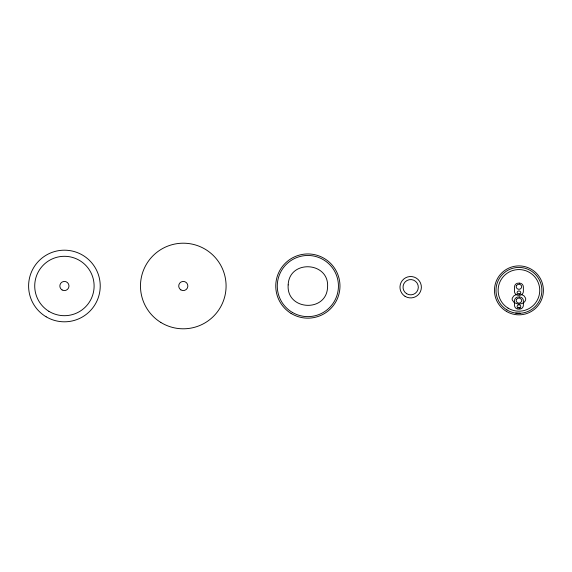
<?xml version="1.0" encoding="UTF-8"?>
<svg xmlns="http://www.w3.org/2000/svg" width="572" height="572" viewBox="0 0 572 572"><rect width="100%" height="100%" fill="white"/><g stroke="black" fill="none" stroke-linecap="round" stroke-linejoin="round"><path stroke-width="0.86" d="M516.151 294.616L513.77 295.917L512.298 298.134A3.618 3.618 0 0 0 512.276 300L514.149 302.581L517.703 303.939A9.274 9.274 0 0 0 520.17 303.939C522.579 303.639 525.289 302.152 525.682 299.542A3.611 3.611 0 0 0 525.575 298.134L524.102 295.917L521.721 294.616M519.583 313.299L520.22 313.277L515.729 313.084M519.705 294.23L519.698 294.473A1.838 1.838 0 0 0 520.377 291.663A1.838 1.838 0 0 0 517.496 291.663A1.838 1.838 0 0 0 518.175 294.473L518.175 294.23A0.765 0.765 0 0 1 518.94 293.465A0.765 0.765 0 0 1 519.705 294.23M519.705 308.051L519.698 308.294A1.838 1.838 0 0 0 520.377 305.484A1.838 1.838 0 0 0 517.496 305.484A1.838 1.838 0 0 0 518.175 308.287L518.175 308.051A0.765 0.765 0 0 1 518.94 307.286A0.765 0.765 0 0 1 519.705 308.051M288.174 284.906C286.143 310.539 326.591 312.898 327.556 287.194C329.586 261.561 289.132 259.202 288.174 284.906M516.652 285.407L516.516 285.628A2.324 2.324 0 0 0 516.516 287.916L517.446 288.86A2.917 2.917 0 0 0 520.427 288.86L521.357 287.916A2.324 2.324 0 0 0 521.364 285.621L520.427 284.684A2.917 2.917 0 0 0 517.446 284.684L516.652 285.407M516.652 299.227L516.516 299.449A2.324 2.324 0 0 0 516.516 301.737L517.446 302.681A2.917 2.917 0 0 0 520.427 302.681L521.357 301.737A2.324 2.324 0 0 0 521.364 299.442L520.427 298.505A2.917 2.917 0 0 0 517.446 298.505L516.652 299.227M519.54 283.154L518.332 283.154A3.825 3.825 0 0 0 514.507 286.98L514.507 291.477A3.825 3.825 0 0 0 518.332 295.302L519.54 295.302A3.825 3.825 0 0 0 523.366 291.477L523.366 286.98A3.825 3.825 0 0 0 519.54 283.154M519.54 296.975L518.332 296.975A3.825 3.825 0 0 0 514.507 300.8L514.507 305.298A3.825 3.825 0 0 0 518.332 309.123L519.54 309.123A3.825 3.825 0 0 0 523.366 305.298L523.366 300.8A3.825 3.825 0 0 0 519.54 296.975M48.849 311.29A29.701 29.701 0 0 0 94.101 286.829A29.701 29.701 0 0 0 50.293 259.874A29.701 29.701 0 0 0 48.849 311.29M46.175 316.817A35.814 35.814 0 0 0 100.229 286.386A35.814 35.814 0 0 0 46.847 254.79A35.814 35.814 0 0 0 46.175 316.817M62.119 289.975A4.59 4.59 0 0 0 68.998 286A4.59 4.59 0 0 0 62.119 282.025A4.59 4.59 0 0 0 62.119 289.975M506.914 309.91A22.937 22.937 0 0 0 541.863 291.019A22.937 22.937 0 0 0 508.029 270.198A22.937 22.937 0 0 0 506.914 309.91M508.029 308.101A20.806 20.806 0 0 0 539.739 290.962A20.806 20.806 0 0 0 509.044 272.072A20.806 20.806 0 0 0 508.029 308.101M506.692 311.561A24.467 24.467 0 0 0 543.4 290.376A24.467 24.467 0 0 0 506.706 269.176A24.467 24.467 0 0 0 506.692 311.561M292.571 312.534A30.581 30.581 0 0 0 338.438 286.05A30.581 30.581 0 0 0 292.571 259.566A30.581 30.581 0 0 0 292.571 312.534M291.034 313.392A32.111 32.111 0 0 0 339.961 286.951A32.111 32.111 0 0 0 292.592 257.808A32.111 32.111 0 0 0 291.034 313.392M405.062 296.325A10.704 10.704 0 0 0 421.371 287.516A10.704 10.704 0 0 0 405.584 277.799A10.704 10.704 0 0 0 405.062 296.325M406.663 293.722A7.643 7.643 0 0 0 418.311 287.43A7.643 7.643 0 0 0 407.035 280.487A7.643 7.643 0 0 0 406.663 293.722M160.846 322.451A42.8 42.8 0 0 0 226.069 287.201A42.8 42.8 0 0 0 162.927 248.348A42.8 42.8 0 0 0 160.846 322.451M180.881 289.904A4.583 4.583 0 0 0 187.866 286.129A4.583 4.583 0 0 0 181.102 281.967A4.583 4.583 0 0 0 180.881 289.904"/></g></svg>
